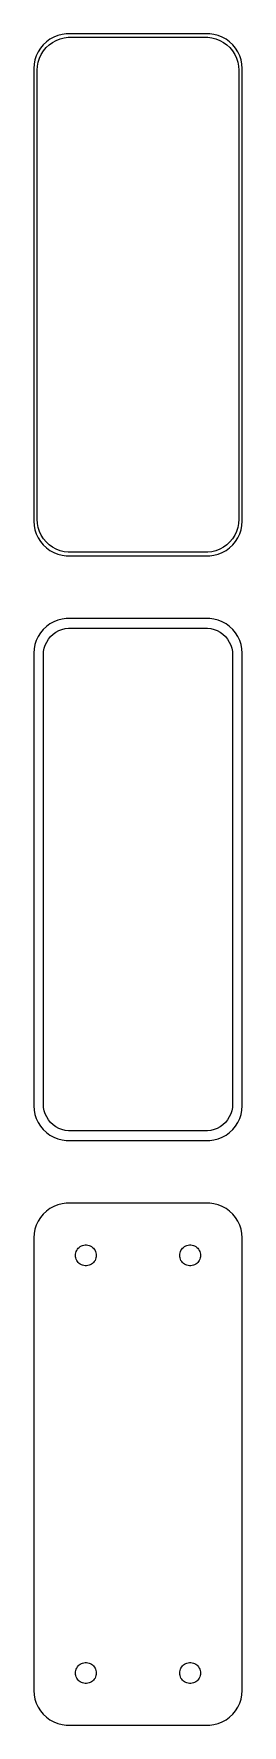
# Model space of a CAD drawing. Header units: metres. Extents: x -15 to 15, y 131 to 373.
import ezdxf

# ---------------------------------------------------------------- set-up
doc = ezdxf.new("R2010")
doc.units = ezdxf.units.M

msp = doc.modelspace()

# ---------------------------------------------------------------- linework, layer by layer
for p, q in [((-13.6448, 371.923), (-14.0451, 371.439)), ((-13.1871, 372.353), (-13.6448, 371.923)), ((-13.2126, 371.502), (-12.7778, 371.91)), ((-12.6791, 372.722), (-13.1871, 372.353)), ((-12.7778, 371.91), (-12.2952, 372.261)), ((-12.1289, 373.024), (-12.6791, 372.722)), ((-12.2952, 372.261), (-11.7724, 372.548)), ((-11.5451, 373.255), (-12.1289, 373.024)), ((-11.7724, 372.548), (-11.2178, 372.768)), ((-10.9369, 373.411), (-11.5451, 373.255)), ((-11.2178, 372.768), (-10.6401, 372.916)), ((-10.3139, 373.49), (-10.9369, 373.411)), ((-10.6401, 372.916), (-10.0482, 372.991)), ((10.3139, 373.49), (-10.3139, 373.49)), ((-10.0482, 372.991), (10.0482, 372.991)), ((10.0482, 372.991), (10.6401, 372.916)), ((10.9369, 373.411), (10.3139, 373.49)), ((10.6401, 372.916), (11.2178, 372.768)), ((11.5451, 373.255), (10.9369, 373.411)), ((11.2178, 372.768), (11.7724, 372.548)), ((12.1289, 373.024), (11.5451, 373.255)), ((11.7724, 372.548), (12.2952, 372.261)), ((12.6791, 372.722), (12.1289, 373.024)), ((12.2952, 372.261), (12.7778, 371.91)), ((13.1871, 372.353), (12.6791, 372.722)), ((12.7778, 371.91), (13.2126, 371.502)), ((13.6448, 371.923), (13.1871, 372.353)), ((14.0451, 371.439), (13.6448, 371.923)), ((-14.8429, 369.743), (-14.9606, 369.127)), ((-14.6489, 370.341), (-14.8429, 369.743)), ((-14.3815, 370.909), (-14.6489, 370.341)), ((-14.4625, 368.845), (-14.3508, 369.431)), ((-14.0451, 371.439), (-14.3815, 370.909)), ((-14.3508, 369.431), (-14.1664, 369.999)), ((-14.1664, 369.999), (-13.9124, 370.538)), ((-13.9124, 370.538), (-13.5928, 371.042)), ((-13.5928, 371.042), (-13.2126, 371.502)), ((13.2126, 371.502), (13.5928, 371.042)), ((13.5928, 371.042), (13.9124, 370.538)), ((13.9124, 370.538), (14.1664, 369.999)), ((14.3815, 370.909), (14.0451, 371.439)), ((14.1664, 369.999), (14.3508, 369.431)), ((14.3508, 369.431), (14.4625, 368.845)), ((14.6489, 370.341), (14.3815, 370.909)), ((14.8429, 369.743), (14.6489, 370.341)), ((14.9606, 369.127), (14.8429, 369.743)), ((-14.9606, 369.127), (-15, 368.5)), ((-15, 368.5), (-15, 303.5)), ((-14.5, 368.25), (-14.4625, 368.845)), ((-14.5, 303.75), (-14.5, 368.25)), ((14.4625, 368.845), (14.5, 368.25)), ((14.5, 368.25), (14.5, 303.75)), ((15, 368.5), (14.9606, 369.127)), ((15, 303.5), (15, 368.5)), ((-14.4625, 303.155), (-14.5, 303.75)), ((14.5, 303.75), (14.4625, 303.155)), ((-15, 303.5), (-14.9606, 302.873)), ((-14.9606, 302.873), (-14.8429, 302.257)), ((-14.8429, 302.257), (-14.6489, 301.659)), ((-14.6489, 301.659), (-14.3815, 301.091)), ((-14.3508, 302.569), (-14.4625, 303.155)), ((-14.1664, 302.001), (-14.3508, 302.569)), ((-13.9124, 301.462), (-14.1664, 302.001)), ((-13.5928, 300.958), (-13.9124, 301.462)), ((13.9124, 301.462), (13.5928, 300.958)), ((14.1664, 302.001), (13.9124, 301.462)), ((14.3508, 302.569), (14.1664, 302.001)), ((14.4625, 303.155), (14.3508, 302.569)), ((14.3815, 301.091), (14.6489, 301.659)), ((14.6489, 301.659), (14.8429, 302.257)), ((14.8429, 302.257), (14.9606, 302.873)), ((14.9606, 302.873), (15, 303.5)), ((-14.3815, 301.091), (-14.0451, 300.561)), ((-14.0451, 300.561), (-13.6448, 300.077)), ((-13.6448, 300.077), (-13.1871, 299.647)), ((-13.2126, 300.498), (-13.5928, 300.958)), ((-12.7778, 300.09), (-13.2126, 300.498)), ((-13.1871, 299.647), (-12.6791, 299.278)), ((-12.2952, 299.739), (-12.7778, 300.09)), ((-12.6791, 299.278), (-12.1289, 298.976)), ((-11.7724, 299.452), (-12.2952, 299.739)), ((-12.1289, 298.976), (-11.5451, 298.745)), ((-11.2178, 299.232), (-11.7724, 299.452)), ((-10.6401, 299.084), (-11.2178, 299.232)), ((-10.0482, 299.009), (-10.6401, 299.084)), ((10.0482, 299.009), (-10.0482, 299.009)), ((10.6401, 299.084), (10.0482, 299.009)), ((11.2178, 299.232), (10.6401, 299.084)), ((11.7724, 299.452), (11.2178, 299.232)), ((11.5451, 298.745), (12.1289, 298.976)), ((12.2952, 299.739), (11.7724, 299.452)), ((12.1289, 298.976), (12.6791, 299.278)), ((12.7778, 300.09), (12.2952, 299.739)), ((12.6791, 299.278), (13.1871, 299.647)), ((13.2126, 300.498), (12.7778, 300.09)), ((13.1871, 299.647), (13.6448, 300.077)), ((13.5928, 300.958), (13.2126, 300.498)), ((13.6448, 300.077), (14.0451, 300.561)), ((14.0451, 300.561), (14.3815, 301.091)), ((-11.5451, 298.745), (-10.9369, 298.589)), ((-10.9369, 298.589), (-10.3139, 298.51)), ((-10.3139, 298.51), (10.3139, 298.51)), ((10.3139, 298.51), (10.9369, 298.589)), ((10.9369, 298.589), (11.5451, 298.745)), ((-11.5451, 289.255), (-12.1289, 289.024)), ((-10.9369, 289.411), (-11.5451, 289.255)), ((-10.3139, 289.49), (-10.9369, 289.411)), ((10.3139, 289.49), (-10.3139, 289.49)), ((10.9369, 289.411), (10.3139, 289.49)), ((11.5451, 289.255), (10.9369, 289.411)), ((12.1289, 289.024), (11.5451, 289.255)), ((-14.3815, 286.909), (-14.6489, 286.341)), ((-14.0451, 287.439), (-14.3815, 286.909)), ((-13.6448, 287.923), (-14.0451, 287.439)), ((-13.1871, 288.353), (-13.6448, 287.923)), ((-12.6791, 288.722), (-13.1871, 288.353)), ((-12.8805, 286.524), (-12.5707, 286.899)), ((-12.1289, 289.024), (-12.6791, 288.722)), ((-12.5707, 286.899), (-12.2165, 287.231)), ((-12.2165, 287.231), (-11.8234, 287.517)), ((-11.8234, 287.517), (-11.3975, 287.751)), ((-11.3975, 287.751), (-10.9457, 287.93)), ((-10.9457, 287.93), (-10.4751, 288.051)), ((-10.4751, 288.051), (-9.99297, 288.112)), ((-9.99297, 288.112), (9.99297, 288.112)), ((9.99297, 288.112), (10.4751, 288.051)), ((10.4751, 288.051), (10.9457, 287.93)), ((10.9457, 287.93), (11.3975, 287.751)), ((11.3975, 287.751), (11.8234, 287.517)), ((11.8234, 287.517), (12.2165, 287.231)), ((12.6791, 288.722), (12.1289, 289.024)), ((12.2165, 287.231), (12.5707, 286.899)), ((12.5707, 286.899), (12.8805, 286.524)), ((13.1871, 288.353), (12.6791, 288.722)), ((13.6448, 287.923), (13.1871, 288.353)), ((14.0451, 287.439), (13.6448, 287.923)), ((14.3815, 286.909), (14.0451, 287.439)), ((14.6489, 286.341), (14.3815, 286.909)), ((-14.9606, 285.127), (-15, 284.5)), ((-15, 284.5), (-15, 219.5)), ((-14.8429, 285.743), (-14.9606, 285.127)), ((-14.6489, 286.341), (-14.8429, 285.743)), ((-13.6195, 284.25), (-13.589, 284.735)), ((-13.589, 284.735), (-13.4979, 285.212)), ((-13.4979, 285.212), (-13.3477, 285.674)), ((-13.3477, 285.674), (-13.1408, 286.114)), ((-13.1408, 286.114), (-12.8805, 286.524)), ((12.8805, 286.524), (13.1408, 286.114)), ((13.1408, 286.114), (13.3477, 285.674)), ((13.3477, 285.674), (13.4979, 285.212)), ((13.4979, 285.212), (13.589, 284.735)), ((13.589, 284.735), (13.6195, 284.25)), ((14.8429, 285.743), (14.6489, 286.341)), ((14.9606, 285.127), (14.8429, 285.743)), ((15, 284.5), (14.9606, 285.127)), ((15, 219.5), (15, 284.5)), ((-13.6195, 219.75), (-13.6195, 284.25)), ((13.6195, 284.25), (13.6195, 219.75)), ((-15, 219.5), (-14.9606, 218.873)), ((-14.9606, 218.873), (-14.8429, 218.257)), ((-13.589, 219.265), (-13.6195, 219.75)), ((-13.4979, 218.788), (-13.589, 219.265)), ((-13.3477, 218.326), (-13.4979, 218.788)), ((13.4979, 218.788), (13.3477, 218.326)), ((13.589, 219.265), (13.4979, 218.788)), ((13.6195, 219.75), (13.589, 219.265)), ((14.8429, 218.257), (14.9606, 218.873)), ((14.9606, 218.873), (15, 219.5)), ((-14.8429, 218.257), (-14.6489, 217.659)), ((-14.6489, 217.659), (-14.3815, 217.091)), ((-14.3815, 217.091), (-14.0451, 216.561)), ((-14.0451, 216.561), (-13.6448, 216.077)), ((-13.1408, 217.886), (-13.3477, 218.326)), ((-12.8805, 217.476), (-13.1408, 217.886)), ((-12.5707, 217.101), (-12.8805, 217.476)), ((-12.2165, 216.769), (-12.5707, 217.101)), ((-11.8234, 216.483), (-12.2165, 216.769)), ((-11.3975, 216.249), (-11.8234, 216.483)), ((11.8234, 216.483), (11.3975, 216.249)), ((12.2165, 216.769), (11.8234, 216.483)), ((12.5707, 217.101), (12.2165, 216.769)), ((12.8805, 217.476), (12.5707, 217.101)), ((13.1408, 217.886), (12.8805, 217.476)), ((13.3477, 218.326), (13.1408, 217.886)), ((13.6448, 216.077), (14.0451, 216.561)), ((14.0451, 216.561), (14.3815, 217.091)), ((14.3815, 217.091), (14.6489, 217.659)), ((14.6489, 217.659), (14.8429, 218.257)), ((-13.6448, 216.077), (-13.1871, 215.647)), ((-13.1871, 215.647), (-12.6791, 215.278)), ((-12.6791, 215.278), (-12.1289, 214.976)), ((-12.1289, 214.976), (-11.5451, 214.745)), ((-11.5451, 214.745), (-10.9369, 214.589)), ((-10.9457, 216.07), (-11.3975, 216.249)), ((-10.4751, 215.949), (-10.9457, 216.07)), ((-10.9369, 214.589), (-10.3139, 214.51)), ((-9.99297, 215.888), (-10.4751, 215.949)), ((-10.3139, 214.51), (10.3139, 214.51)), ((9.99297, 215.888), (-9.99297, 215.888)), ((10.4751, 215.949), (9.99297, 215.888)), ((10.3139, 214.51), (10.9369, 214.589)), ((10.9457, 216.07), (10.4751, 215.949)), ((10.9369, 214.589), (11.5451, 214.745)), ((11.3975, 216.249), (10.9457, 216.07)), ((11.5451, 214.745), (12.1289, 214.976)), ((12.1289, 214.976), (12.6791, 215.278)), ((12.6791, 215.278), (13.1871, 215.647)), ((13.1871, 215.647), (13.6448, 216.077)), ((-13.1871, 204.353), (-13.6448, 203.923)), ((-12.6791, 204.722), (-13.1871, 204.353)), ((-12.1289, 205.024), (-12.6791, 204.722)), ((-11.5451, 205.255), (-12.1289, 205.024)), ((-10.9369, 205.411), (-11.5451, 205.255)), ((-10.3139, 205.49), (-10.9369, 205.411)), ((10.3139, 205.49), (-10.3139, 205.49)), ((10.9369, 205.411), (10.3139, 205.49)), ((11.5451, 205.255), (10.9369, 205.411)), ((12.1289, 205.024), (11.5451, 205.255)), ((12.6791, 204.722), (12.1289, 205.024)), ((13.1871, 204.353), (12.6791, 204.722)), ((13.6448, 203.923), (13.1871, 204.353)), ((-14.8429, 201.743), (-14.9606, 201.127)), ((-14.6489, 202.341), (-14.8429, 201.743)), ((-14.3815, 202.909), (-14.6489, 202.341)), ((-14.0451, 203.439), (-14.3815, 202.909)), ((-13.6448, 203.923), (-14.0451, 203.439)), ((14.0451, 203.439), (13.6448, 203.923)), ((14.3815, 202.909), (14.0451, 203.439)), ((14.6489, 202.341), (14.3815, 202.909)), ((14.8429, 201.743), (14.6489, 202.341)), ((14.9606, 201.127), (14.8429, 201.743)), ((-14.9606, 201.127), (-15, 200.5)), ((-15, 200.5), (-15, 135.5)), ((-8.45613, 199.156), (-8.30373, 199.266)), ((-8.30373, 199.266), (-8.13866, 199.357)), ((-8.13866, 199.357), (-7.96352, 199.427)), ((-7.96352, 199.427), (-7.78107, 199.473)), ((-7.78107, 199.473), (-7.59418, 199.497)), ((-7.59418, 199.497), (-7.40581, 199.497)), ((-7.40581, 199.497), (-7.21892, 199.473)), ((-7.21892, 199.473), (-7.03647, 199.427)), ((-7.03647, 199.427), (-6.86133, 199.357)), ((-6.86133, 199.357), (-6.69626, 199.266)), ((-6.69626, 199.266), (-6.54385, 199.156)), ((6.54385, 199.156), (6.69626, 199.266)), ((6.69626, 199.266), (6.86133, 199.357)), ((6.86133, 199.357), (7.03647, 199.427)), ((7.03647, 199.427), (7.21892, 199.473)), ((7.21892, 199.473), (7.40581, 199.497)), ((7.40581, 199.497), (7.59418, 199.497)), ((7.59418, 199.497), (7.78107, 199.473)), ((7.78107, 199.473), (7.96352, 199.427)), ((7.96352, 199.427), (8.13866, 199.357)), ((8.13866, 199.357), (8.30373, 199.266)), ((8.30373, 199.266), (8.45613, 199.156)), ((15, 200.5), (14.9606, 201.127)), ((15, 135.5), (15, 200.5)), ((-9, 198), (-8.98816, 198.188)), ((-8.98816, 197.812), (-9, 198)), ((-8.98816, 198.188), (-8.95287, 198.373)), ((-8.95287, 197.627), (-8.98816, 197.812)), ((-8.95287, 198.373), (-8.89465, 198.552)), ((-8.89465, 197.448), (-8.95287, 197.627)), ((-8.89465, 198.552), (-8.81445, 198.723)), ((-8.81445, 197.277), (-8.89465, 197.448)), ((-8.81445, 198.723), (-8.71352, 198.882)), ((-8.71352, 197.118), (-8.81445, 197.277)), ((-8.71352, 198.882), (-8.59344, 199.027)), ((-8.59344, 196.973), (-8.71352, 197.118)), ((-8.59344, 199.027), (-8.45613, 199.156)), ((-8.45613, 196.844), (-8.59344, 196.973)), ((-8.30373, 196.734), (-8.45613, 196.844)), ((-6.54385, 196.844), (-6.69626, 196.734)), ((-6.54385, 199.156), (-6.40654, 199.027)), ((-6.40654, 196.973), (-6.54385, 196.844)), ((-6.40654, 199.027), (-6.28647, 198.882)), ((-6.28647, 197.118), (-6.40654, 196.973)), ((-6.28647, 198.882), (-6.18553, 198.723)), ((-6.18553, 197.277), (-6.28647, 197.118)), ((-6.18553, 198.723), (-6.10533, 198.552)), ((-6.10533, 197.448), (-6.18553, 197.277)), ((-6.10533, 198.552), (-6.04712, 198.373)), ((-6.04712, 197.627), (-6.10533, 197.448)), ((-6.04712, 198.373), (-6.01183, 198.188)), ((-6.01183, 197.812), (-6.04712, 197.627)), ((-6.01183, 198.188), (-6, 198)), ((-6, 198), (-6.01183, 197.812)), ((6, 198), (6.01183, 198.188)), ((6.01183, 197.812), (6, 198)), ((6.01183, 198.188), (6.04712, 198.373)), ((6.04712, 197.627), (6.01183, 197.812)), ((6.04712, 198.373), (6.10533, 198.552)), ((6.10533, 197.448), (6.04712, 197.627)), ((6.10533, 198.552), (6.18553, 198.723)), ((6.18553, 197.277), (6.10533, 197.448)), ((6.18553, 198.723), (6.28647, 198.882)), ((6.28647, 197.118), (6.18553, 197.277)), ((6.28647, 198.882), (6.40654, 199.027)), ((6.40654, 196.973), (6.28647, 197.118)), ((6.40654, 199.027), (6.54385, 199.156)), ((6.54385, 196.844), (6.40654, 196.973)), ((6.69626, 196.734), (6.54385, 196.844)), ((8.45613, 196.844), (8.30373, 196.734)), ((8.45613, 199.156), (8.59344, 199.027)), ((8.59344, 196.973), (8.45613, 196.844)), ((8.59344, 199.027), (8.71352, 198.882)), ((8.71352, 197.118), (8.59344, 196.973)), ((8.71352, 198.882), (8.81445, 198.723)), ((8.81445, 197.277), (8.71352, 197.118)), ((8.81445, 198.723), (8.89465, 198.552)), ((8.89465, 197.448), (8.81445, 197.277)), ((8.89465, 198.552), (8.95287, 198.373)), ((8.95287, 197.627), (8.89465, 197.448)), ((8.95287, 198.373), (8.98816, 198.188)), ((8.98816, 197.812), (8.95287, 197.627)), ((8.98816, 198.188), (9, 198)), ((9, 198), (8.98816, 197.812)), ((-8.13866, 196.643), (-8.30373, 196.734)), ((-7.96352, 196.573), (-8.13866, 196.643)), ((-7.78107, 196.527), (-7.96352, 196.573)), ((-7.59418, 196.503), (-7.78107, 196.527)), ((-7.40581, 196.503), (-7.59418, 196.503)), ((-7.21892, 196.527), (-7.40581, 196.503)), ((-7.03647, 196.573), (-7.21892, 196.527)), ((-6.86133, 196.643), (-7.03647, 196.573)), ((-6.69626, 196.734), (-6.86133, 196.643)), ((6.86133, 196.643), (6.69626, 196.734)), ((7.03647, 196.573), (6.86133, 196.643)), ((7.21892, 196.527), (7.03647, 196.573)), ((7.40581, 196.503), (7.21892, 196.527)), ((7.59418, 196.503), (7.40581, 196.503)), ((7.78107, 196.527), (7.59418, 196.503)), ((7.96352, 196.573), (7.78107, 196.527)), ((8.13866, 196.643), (7.96352, 196.573)), ((8.30373, 196.734), (8.13866, 196.643)), ((-8.95287, 138.373), (-8.89465, 138.552)), ((-8.89465, 138.552), (-8.81445, 138.723)), ((-8.81445, 138.723), (-8.71352, 138.882)), ((-8.71352, 138.882), (-8.59344, 139.027)), ((-8.59344, 139.027), (-8.45613, 139.156)), ((-8.45613, 139.156), (-8.30373, 139.266)), ((-8.30373, 139.266), (-8.13866, 139.357)), ((-8.13866, 139.357), (-7.96352, 139.427)), ((-7.96352, 139.427), (-7.78107, 139.473)), ((-7.78107, 139.473), (-7.59418, 139.497)), ((-7.59418, 139.497), (-7.40581, 139.497)), ((-7.40581, 139.497), (-7.21892, 139.473)), ((-7.21892, 139.473), (-7.03647, 139.427)), ((-7.03647, 139.427), (-6.86133, 139.357)), ((-6.86133, 139.357), (-6.69626, 139.266)), ((-6.69626, 139.266), (-6.54385, 139.156)), ((-6.54385, 139.156), (-6.40654, 139.027)), ((-6.40654, 139.027), (-6.28647, 138.882)), ((-6.28647, 138.882), (-6.18553, 138.723)), ((-6.18553, 138.723), (-6.10533, 138.552)), ((-6.10533, 138.552), (-6.04712, 138.373)), ((6.04712, 138.373), (6.10533, 138.552)), ((6.10533, 138.552), (6.18553, 138.723)), ((6.18553, 138.723), (6.28647, 138.882)), ((6.28647, 138.882), (6.40654, 139.027)), ((6.40654, 139.027), (6.54385, 139.156)), ((6.54385, 139.156), (6.69626, 139.266)), ((6.69626, 139.266), (6.86133, 139.357)), ((6.86133, 139.357), (7.03647, 139.427)), ((7.03647, 139.427), (7.21892, 139.473)), ((7.21892, 139.473), (7.40581, 139.497)), ((7.40581, 139.497), (7.59418, 139.497)), ((7.59418, 139.497), (7.78107, 139.473)), ((7.78107, 139.473), (7.96352, 139.427)), ((7.96352, 139.427), (8.13866, 139.357)), ((8.13866, 139.357), (8.30373, 139.266)), ((8.30373, 139.266), (8.45613, 139.156)), ((8.45613, 139.156), (8.59344, 139.027)), ((8.59344, 139.027), (8.71352, 138.882)), ((8.71352, 138.882), (8.81445, 138.723)), ((8.81445, 138.723), (8.89465, 138.552)), ((8.89465, 138.552), (8.95287, 138.373)), ((-9, 138), (-8.98816, 138.188)), ((-8.98816, 137.812), (-9, 138)), ((-8.98816, 138.188), (-8.95287, 138.373)), ((-8.95287, 137.627), (-8.98816, 137.812)), ((-8.89465, 137.448), (-8.95287, 137.627)), ((-8.81445, 137.277), (-8.89465, 137.448)), ((-8.71352, 137.118), (-8.81445, 137.277)), ((-8.59344, 136.973), (-8.71352, 137.118)), ((-8.45613, 136.844), (-8.59344, 136.973)), ((-8.30373, 136.734), (-8.45613, 136.844)), ((-8.13866, 136.643), (-8.30373, 136.734)), ((-7.96352, 136.573), (-8.13866, 136.643)), ((-7.78107, 136.527), (-7.96352, 136.573)), ((-7.59418, 136.503), (-7.78107, 136.527)), ((-7.40581, 136.503), (-7.59418, 136.503)), ((-7.21892, 136.527), (-7.40581, 136.503)), ((-7.03647, 136.573), (-7.21892, 136.527)), ((-6.86133, 136.643), (-7.03647, 136.573)), ((-6.69626, 136.734), (-6.86133, 136.643)), ((-6.54385, 136.844), (-6.69626, 136.734)), ((-6.40654, 136.973), (-6.54385, 136.844)), ((-6.28647, 137.118), (-6.40654, 136.973)), ((-6.18553, 137.277), (-6.28647, 137.118)), ((-6.10533, 137.448), (-6.18553, 137.277)), ((-6.04712, 137.627), (-6.10533, 137.448)), ((-6.04712, 138.373), (-6.01183, 138.188)), ((-6.01183, 137.812), (-6.04712, 137.627)), ((-6.01183, 138.188), (-6, 138)), ((-6, 138), (-6.01183, 137.812)), ((6, 138), (6.01183, 138.188)), ((6.01183, 137.812), (6, 138)), ((6.01183, 138.188), (6.04712, 138.373)), ((6.04712, 137.627), (6.01183, 137.812)), ((6.10533, 137.448), (6.04712, 137.627)), ((6.18553, 137.277), (6.10533, 137.448)), ((6.28647, 137.118), (6.18553, 137.277)), ((6.40654, 136.973), (6.28647, 137.118)), ((6.54385, 136.844), (6.40654, 136.973)), ((6.69626, 136.734), (6.54385, 136.844)), ((6.86133, 136.643), (6.69626, 136.734)), ((7.03647, 136.573), (6.86133, 136.643)), ((7.21892, 136.527), (7.03647, 136.573)), ((7.40581, 136.503), (7.21892, 136.527)), ((7.59418, 136.503), (7.40581, 136.503)), ((7.78107, 136.527), (7.59418, 136.503)), ((7.96352, 136.573), (7.78107, 136.527)), ((8.13866, 136.643), (7.96352, 136.573)), ((8.30373, 136.734), (8.13866, 136.643)), ((8.45613, 136.844), (8.30373, 136.734)), ((8.59344, 136.973), (8.45613, 136.844)), ((8.71352, 137.118), (8.59344, 136.973)), ((8.81445, 137.277), (8.71352, 137.118)), ((8.89465, 137.448), (8.81445, 137.277)), ((8.95287, 137.627), (8.89465, 137.448)), ((8.95287, 138.373), (8.98816, 138.188)), ((8.98816, 137.812), (8.95287, 137.627)), ((8.98816, 138.188), (9, 138)), ((9, 138), (8.98816, 137.812)), ((-15, 135.5), (-14.9606, 134.873)), ((-14.9606, 134.873), (-14.8429, 134.257)), ((-14.8429, 134.257), (-14.6489, 133.659)), ((-14.6489, 133.659), (-14.3815, 133.091)), ((14.3815, 133.091), (14.6489, 133.659)), ((14.6489, 133.659), (14.8429, 134.257)), ((14.8429, 134.257), (14.9606, 134.873)), ((14.9606, 134.873), (15, 135.5)), ((-14.3815, 133.091), (-14.0451, 132.561)), ((-14.0451, 132.561), (-13.6448, 132.077)), ((-13.6448, 132.077), (-13.1871, 131.647)), ((-13.1871, 131.647), (-12.6791, 131.278)), ((-12.6791, 131.278), (-12.1289, 130.976)), ((12.1289, 130.976), (12.6791, 131.278)), ((12.6791, 131.278), (13.1871, 131.647)), ((13.1871, 131.647), (13.6448, 132.077)), ((13.6448, 132.077), (14.0451, 132.561)), ((14.0451, 132.561), (14.3815, 133.091)), ((-12.1289, 130.976), (-11.5451, 130.745)), ((-11.5451, 130.745), (-10.9369, 130.589)), ((-10.9369, 130.589), (-10.3139, 130.51)), ((-10.3139, 130.51), (10.3139, 130.51)), ((10.3139, 130.51), (10.9369, 130.589)), ((10.9369, 130.589), (11.5451, 130.745)), ((11.5451, 130.745), (12.1289, 130.976))]:
    msp.add_line(p, q)

doc.saveas('drawing.dxf')
